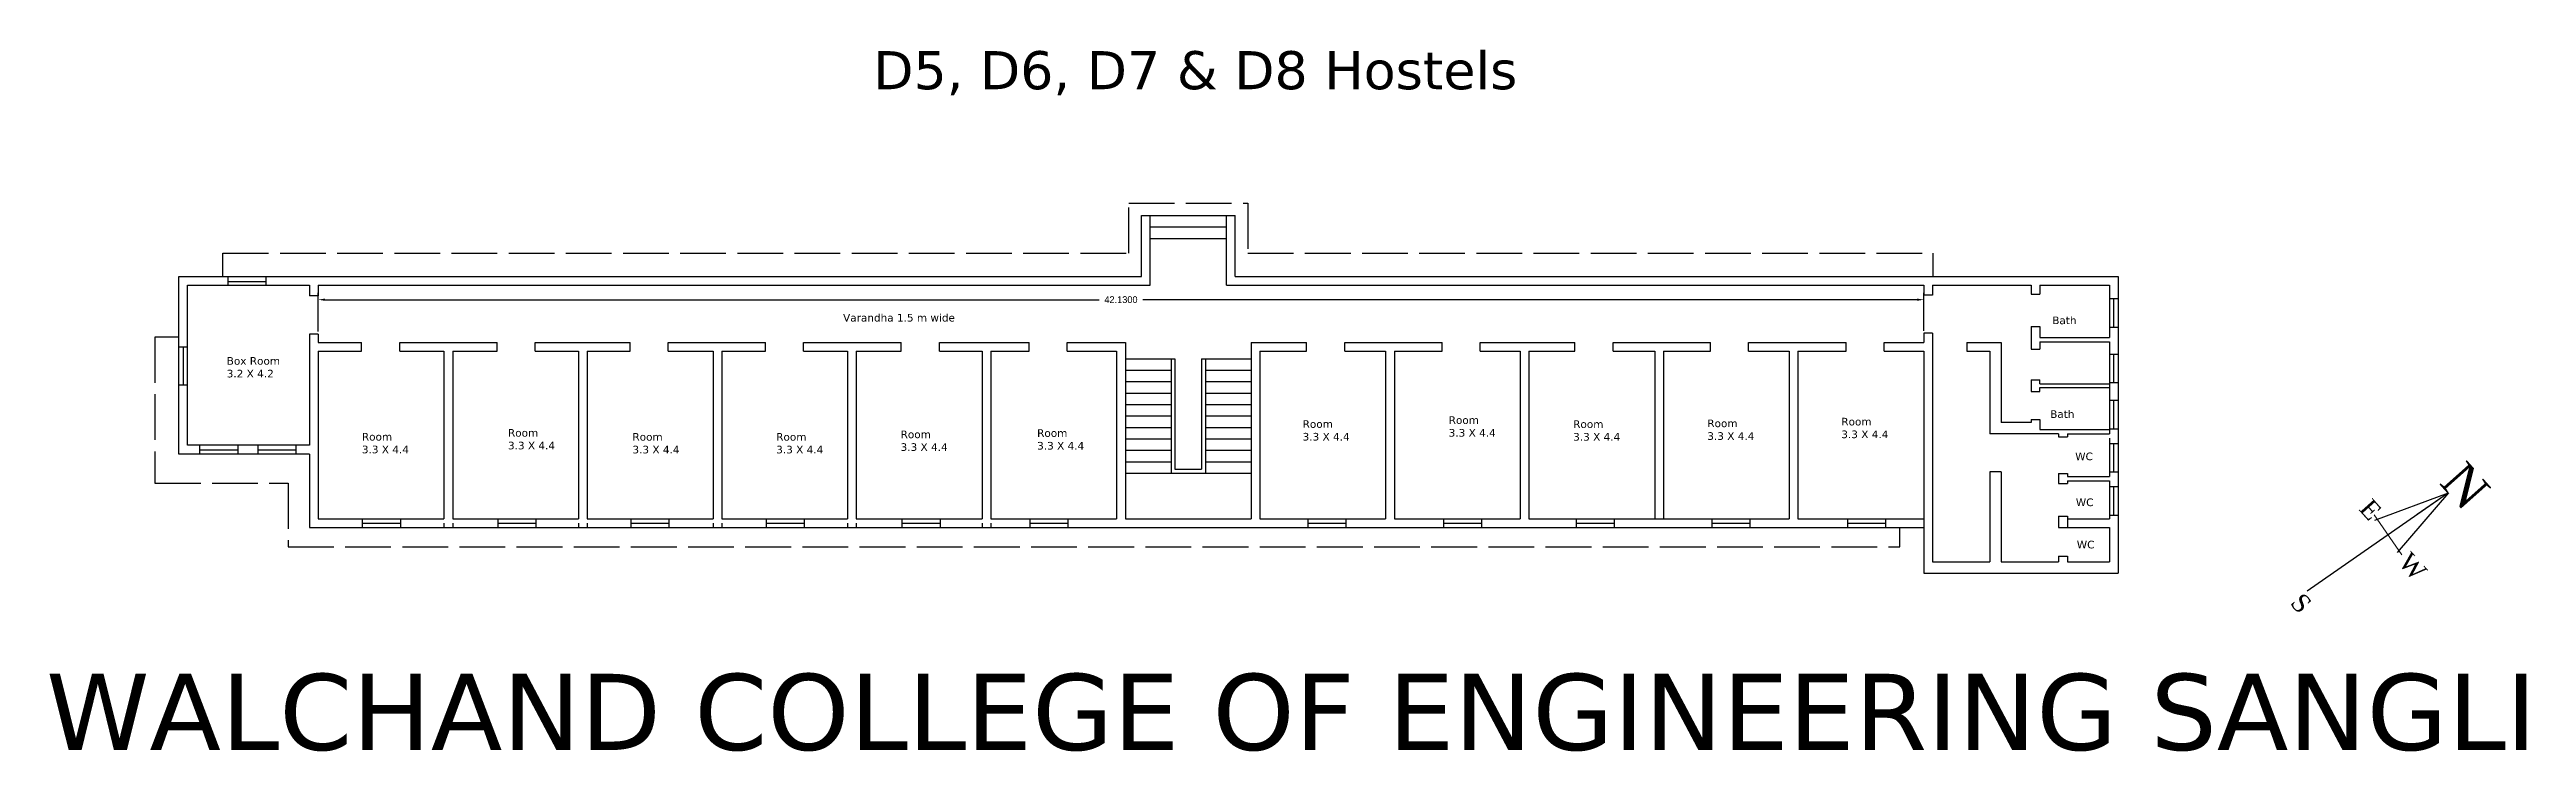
# Model space of a CAD drawing. Header units: inches. Extents: x 2 to 464, y 0 to 170.
# Drawn here: x 96.9 to 161.9, y 22 to 40.4 of the extents above; entities that cross this region are included whole.
import ezdxf

# ---------------------------------------------------------------- set-up
doc = ezdxf.new("R2010")
doc.units = ezdxf.units.IN
doc.header["$MEASUREMENT"] = 0
doc.linetypes.add('ACAD_ISO02W100', pattern=[15, 12, -3])
doc.layers.add('WALL', color=7, linetype='Continuous', lineweight=30)
doc.layers.add('window', color=7, linetype='Continuous', lineweight=13)
doc.styles.add('PRASAD', font='arial.ttf')
doc.styles.get("Standard").update_dxf_attribs({"font": 'GOTHIC.TTF'})
doc.dimstyles.get("Standard").update_dxf_attribs({"dimtxt": 0.18, "dimasz": 0.18, "dimexe": 0.18, "dimexo": 0.0625, "dimgap": 0.09, "dimtad": 0, "dimtih": 1, "dimtoh": 1, "dimdec": 4, "dimzin": 0, "dimdsep": 46, "dimtxsty": 'Standard', "dimcen": 0.09, "dimadec": 0, "dimazin": 0, "dimtfac": 1, "dimtdec": 4, "dimtofl": 0, "dimtmove": 0, "dimatfit": 3, "dimfxl": 1, "dimtolj": 1, "dimtzin": 0, "dimarcsym": 0})

# ---------------------------------------------------------------- blocks, each defined once
blk = doc.blocks.new('*D11')
at = {"color": 0, "lineweight": -2, "transparency": 16777216}
for p, q in [((103.993, 33.002), (103.993, 34.02)), ((104.173, 33.84), (124.488, 33.84)), ((145.943, 33.84), (125.628, 33.84)), ((146.123, 33.024), (146.123, 34.02))]:
    blk.add_line(p, q, dxfattribs=at)
at = {"color": 0, "transparency": 16777216}
for points in [[(104.173, 33.87), (104.173, 33.81), (103.993, 33.84)], [(145.943, 33.87), (145.943, 33.81), (146.123, 33.84)]]:
    blk.add_solid(points, dxfattribs=at)
at = {"layer": 'Defpoints', "color": 0, "transparency": 16777216}
for p in [(103.993, 33.84), (103.993, 32.939), (146.123, 32.962)]:
    blk.add_point(p, dxfattribs=at)
at = {"color": 0, "transparency": 16777216, "insert": (125.058, 33.84), "char_height": 0.18, "attachment_point": 5}
blk.add_mtext('\\A1;42.1300', dxfattribs=at)

msp = doc.modelspace()

# ---------------------------------------------------------------- linework, layer by layer
at = {"linetype": 'ACAD_ISO02W100', "ltscale": 0.1}
for p, q in [((125.26142, 35.06064), (125.26142, 36.3721)), ((125.26142, 36.3721), (128.38517, 36.3721)), ((128.38517, 36.3721), (128.38517, 35.05807)), ((101.49209, 34.4494), (101.49209, 35.06064)), ((101.49209, 35.06064), (125.26142, 35.06064)), ((128.38517, 35.05807), (146.36564, 35.05807)), ((146.36564, 35.05807), (146.36564, 34.43027)), ((99.7101, 32.85729), (99.7101, 29.02581)), ((99.7101, 29.02581), (103.20052, 29.02581)), ((103.20052, 29.02581), (103.20052, 27.35294)), ((103.20052, 27.35294), (145.4969, 27.35294)), ((145.4969, 27.35294), (145.4969, 27.86019))]:
    msp.add_line(p, q, dxfattribs=at)
for p, q in [((125.59719, 36.0484), (128.05719, 36.0484)), ((125.59719, 34.4484), (125.59719, 36.0484)), ((125.82719, 34.2184), (125.82719, 36.0484)), ((125.82719, 35.7484), (127.82719, 35.7484)), ((127.82719, 34.2184), (127.82719, 36.0484)), ((128.05719, 34.4484), (128.05719, 36.0484)), ((125.82719, 35.4484), (127.82719, 35.4484)), ((100.333, 34.4484), (125.59719, 34.4484)), ((100.333, 29.7884), (100.333, 34.4484)), ((101.6292, 34.2184), (101.6292, 34.4484)), ((102.6292, 34.2184), (102.6292, 34.4484)), ((128.05719, 34.4484), (151.223, 34.4484)), ((151.223, 34.4484), (151.223, 26.6584)), ((100.563, 34.2184), (103.763, 34.2184)), ((100.563, 30.0184), (100.563, 34.2184)), ((101.6292, 34.3176), (102.6292, 34.3176)), ((103.763, 34.2184), (103.763, 33.93937)), ((103.993, 33.93937), (103.763, 33.93937)), ((103.993, 34.2184), (125.82719, 34.2184)), ((103.993, 34.2184), (103.993, 33.93937)), ((127.82719, 34.2184), (146.123, 34.2184)), ((146.123, 34.2184), (146.123, 33.96152)), ((146.353, 33.96152), (146.123, 33.96152)), ((146.353, 34.2184), (148.94023, 34.2184)), ((146.353, 34.2184), (146.353, 33.96152)), ((148.94023, 34.2184), (148.94023, 33.9828)), ((148.94023, 33.9828), (149.17023, 33.9828)), ((149.17023, 34.2184), (150.993, 34.2184)), ((149.17023, 34.2184), (149.17023, 33.9828)), ((149.17023, 34.2184), (149.17023, 33.9828)), ((150.993, 34.2184), (150.993, 32.8484)), ((150.993, 33.86787), (151.223, 33.86787)), ((151.11407, 33.11787), (151.11407, 33.86787)), ((100.33863, 32.85729), (99.7101, 32.85729)), ((100.333, 32.60378), (100.563, 32.60378)), ((100.45704, 31.60378), (100.45704, 32.60378)), ((103.763, 32.93937), (103.763, 30.0184)), ((103.993, 32.93937), (103.763, 32.93937)), ((103.993, 32.93937), (103.993, 32.7184)), ((103.993, 32.7184), (105.13268, 32.7184)), ((105.13268, 32.4884), (105.13268, 32.7184)), ((106.13268, 32.7184), (108.68985, 32.7184)), ((106.13268, 32.4884), (106.13268, 32.7184)), ((108.68985, 32.4884), (108.68985, 32.7184)), ((109.68985, 32.7184), (112.17496, 32.7184)), ((109.68985, 32.4884), (109.68985, 32.7184)), ((112.17496, 32.4884), (112.17496, 32.7184)), ((113.17496, 32.7184), (115.73117, 32.7184)), ((113.17496, 32.4884), (113.17496, 32.7184)), ((115.73117, 32.4884), (115.73117, 32.7184)), ((116.73117, 32.7184), (119.29199, 32.7184)), ((116.73117, 32.4884), (116.73117, 32.7184)), ((119.29199, 32.4884), (119.29199, 32.7184)), ((120.29199, 32.7184), (122.64454, 32.7184)), ((120.29199, 32.4884), (120.29199, 32.7184)), ((122.64454, 32.4884), (122.64454, 32.7184)), ((123.64454, 32.7184), (125.173, 32.7184)), ((123.64454, 32.4884), (123.64454, 32.7184)), ((125.173, 32.7184), (125.173, 28.0884)), ((128.473, 32.7184), (129.92865, 32.7184)), ((128.473, 32.7184), (128.473, 28.0884)), ((129.92865, 32.4884), (129.92865, 32.7184)), ((130.92865, 32.7184), (133.48582, 32.7184)), ((130.92865, 32.4884), (130.92865, 32.7184)), ((133.48582, 32.4884), (133.48582, 32.7184)), ((134.48582, 32.7184), (136.97093, 32.7184)), ((134.48582, 32.4884), (134.48582, 32.7184)), ((136.97093, 32.4884), (136.97093, 32.7184)), ((137.97093, 32.7184), (140.52714, 32.7184)), ((137.97093, 32.4884), (137.97093, 32.7184)), ((140.52714, 32.4884), (140.52714, 32.7184)), ((141.52714, 32.7184), (144.08796, 32.7184)), ((141.52714, 32.4884), (141.52714, 32.7184)), ((144.08796, 32.4884), (144.08796, 32.7184)), ((145.08796, 32.7184), (146.123, 32.7184)), ((145.08796, 32.4884), (145.08796, 32.7184)), ((146.123, 32.96152), (146.123, 32.7184)), ((146.353, 32.96152), (146.123, 32.96152)), ((146.353, 32.96152), (146.353, 26.9584)), ((147.253, 32.7184), (147.253, 32.4884)), ((147.253, 32.7184), (148.153, 32.7184)), ((148.153, 32.7184), (148.153, 30.6184)), ((148.94023, 33.1328), (148.94023, 32.54229)), ((148.94023, 33.1328), (149.17023, 33.1328)), ((148.94023, 32.54229), (149.17023, 32.54229)), ((149.17023, 33.1328), (149.17023, 32.8484)), ((149.17023, 33.1328), (149.17023, 32.8484)), ((149.17023, 32.8484), (150.993, 32.8484)), ((149.17023, 32.7334), (150.993, 32.7334)), ((149.17023, 32.7334), (149.17023, 32.54229)), ((149.17023, 32.7334), (149.17023, 32.54229)), ((150.993, 33.11787), (151.223, 33.11787)), ((150.993, 32.7334), (150.993, 31.3184)), ((103.993, 32.4884), (105.13268, 32.4884)), ((103.993, 32.4884), (103.993, 28.0884)), ((106.13268, 32.4884), (107.293, 32.4884)), ((107.293, 32.4884), (107.293, 28.0884)), ((107.523, 32.4884), (108.68985, 32.4884)), ((107.523, 32.4884), (107.523, 28.0884)), ((109.68985, 32.4884), (110.823, 32.4884)), ((110.823, 32.4884), (110.823, 28.0884)), ((111.053, 32.4884), (112.17496, 32.4884)), ((111.053, 32.4884), (111.053, 28.0884)), ((113.17496, 32.4884), (114.353, 32.4884)), ((114.353, 32.4884), (114.353, 28.0884)), ((114.583, 32.4884), (115.73117, 32.4884)), ((114.583, 32.4884), (114.583, 28.0884)), ((116.73117, 32.4884), (117.883, 32.4884)), ((117.883, 32.4884), (117.883, 28.0884)), ((118.113, 32.4884), (119.29199, 32.4884)), ((118.113, 32.4884), (118.113, 28.0884)), ((120.29199, 32.4884), (121.413, 32.4884)), ((121.413, 32.4884), (121.413, 28.0884)), ((121.643, 32.4884), (122.64454, 32.4884)), ((121.643, 32.4884), (121.643, 28.0884)), ((123.64454, 32.4884), (124.943, 32.4884)), ((124.943, 32.4884), (124.943, 28.0884)), ((125.173, 32.2884), (126.473, 32.2884)), ((125.173, 31.9884), (126.373, 31.9884)), ((126.373, 32.2884), (126.373, 29.2884)), ((126.473, 32.2884), (126.473, 29.3884)), ((127.173, 32.2884), (128.473, 32.2884)), ((127.173, 32.2884), (127.173, 29.3884)), ((127.273, 32.2884), (127.273, 29.2884)), ((127.273, 31.9884), (128.473, 31.9884)), ((128.703, 32.4884), (129.92865, 32.4884)), ((128.703, 32.4884), (128.703, 28.0884)), ((130.92865, 32.4884), (132.003, 32.4884)), ((132.003, 32.4884), (132.003, 28.0884)), ((132.233, 32.4884), (133.48582, 32.4884)), ((132.233, 32.4884), (132.233, 28.0884)), ((134.48582, 32.4884), (135.533, 32.4884)), ((135.533, 32.4884), (135.533, 28.0884)), ((135.763, 32.4884), (136.97093, 32.4884)), ((135.763, 32.4884), (135.763, 28.0884)), ((137.97093, 32.4884), (139.063, 32.4884)), ((139.063, 32.4884), (139.063, 28.0884)), ((139.293, 32.4884), (140.52714, 32.4884)), ((139.293, 32.4884), (139.293, 28.0884)), ((141.52714, 32.4884), (142.593, 32.4884)), ((142.593, 32.4884), (142.593, 28.0884)), ((142.823, 32.4884), (144.08796, 32.4884)), ((142.823, 32.4884), (142.823, 28.0884)), ((145.08796, 32.4884), (146.123, 32.4884)), ((146.123, 32.4884), (146.123, 26.6584)), ((147.253, 32.4884), (147.853, 32.4884)), ((147.853, 32.4884), (147.853, 30.6184)), ((150.993, 32.41398), (151.223, 32.41398)), ((151.11407, 31.66398), (151.11407, 32.41398)), ((100.333, 31.60378), (100.563, 31.60378)), ((125.173, 31.6884), (126.373, 31.6884)), ((125.173, 31.3884), (126.373, 31.3884)), ((127.273, 31.6884), (128.473, 31.6884)), ((127.273, 31.3884), (128.473, 31.3884)), ((148.94023, 31.7334), (149.17023, 31.7334)), ((148.94023, 31.7334), (148.94023, 31.4334)), ((148.94023, 31.4334), (149.17023, 31.4334)), ((149.17023, 31.6334), (149.17023, 31.7334)), ((149.17023, 31.6334), (150.993, 31.6334)), ((149.17023, 31.5334), (150.993, 31.5334)), ((149.17023, 31.4334), (149.17023, 31.5334)), ((150.993, 31.66398), (151.223, 31.66398)), ((150.993, 31.3184), (150.993, 30.3184)), ((150.993, 31.20159), (151.223, 31.20159)), ((151.11407, 30.45159), (151.11407, 31.20159)), ((125.173, 31.0884), (126.373, 31.0884)), ((125.173, 30.7884), (126.373, 30.7884)), ((127.273, 31.0884), (128.473, 31.0884)), ((127.273, 30.7884), (128.473, 30.7884)), ((147.853, 30.6184), (147.853, 30.3184)), ((148.94023, 30.6184), (148.153, 30.6184)), ((148.94023, 30.69229), (148.94023, 30.6184)), ((148.94023, 30.69229), (149.17023, 30.69229)), ((148.94023, 30.69229), (149.17023, 30.69229)), ((149.17023, 30.69229), (149.17023, 30.4334)), ((149.17023, 30.69229), (149.17023, 30.4334)), ((103.763, 30.0184), (100.563, 30.0184)), ((100.88971, 29.7884), (100.88971, 30.0184)), ((100.88971, 29.90117), (101.88971, 29.90117)), ((101.88971, 29.7884), (101.88971, 30.0184)), ((102.41515, 29.7884), (102.41515, 30.0184)), ((102.41515, 29.90117), (103.41515, 29.90117)), ((103.41515, 29.7884), (103.41515, 30.0184)), ((125.173, 30.4884), (126.373, 30.4884)), ((125.173, 30.1884), (126.373, 30.1884)), ((127.273, 30.4884), (128.473, 30.4884)), ((127.273, 30.1884), (128.473, 30.1884)), ((149.663, 30.3184), (147.853, 30.3184)), ((149.17023, 30.4334), (150.993, 30.4334)), ((149.663, 30.3184), (149.663, 30.23697)), ((149.663, 30.23697), (149.893, 30.23697)), ((149.893, 30.3184), (150.993, 30.3184)), ((149.893, 30.3184), (150.993, 30.3184)), ((149.893, 30.3184), (149.893, 30.23697)), ((150.993, 30.45159), (151.223, 30.45159)), ((150.993, 30.2034), (150.993, 29.2034)), ((150.993, 30.06964), (151.223, 30.06964)), ((151.11407, 29.31483), (151.11407, 30.06964)), ((103.763, 29.7884), (100.333, 29.7884)), ((103.763, 29.7884), (103.763, 27.8584)), ((125.173, 29.8884), (126.373, 29.8884)), ((125.173, 29.5884), (126.373, 29.5884)), ((125.173, 29.2884), (128.473, 29.2884)), ((126.473, 29.3884), (127.173, 29.3884)), ((127.273, 29.8884), (128.473, 29.8884)), ((127.273, 29.5884), (128.473, 29.5884)), ((147.853, 29.3184), (147.853, 26.9584)), ((148.153, 29.3184), (147.853, 29.3184)), ((148.153, 29.3184), (148.153, 26.9584)), ((149.663, 29.28191), (149.663, 29.01201)), ((149.663, 29.28191), (149.893, 29.28191)), ((149.893, 29.28191), (149.893, 29.2034)), ((150.993, 29.31964), (151.223, 29.31964)), ((149.663, 29.01201), (149.893, 29.01201)), ((149.893, 29.2034), (150.993, 29.2034)), ((149.893, 29.0884), (150.993, 29.0884)), ((149.893, 29.0884), (149.893, 29.01201)), ((150.993, 29.0884), (150.993, 28.0884)), ((150.993, 28.93335), (151.223, 28.93335)), ((151.11407, 28.18335), (151.11407, 28.93335)), ((103.993, 28.0884), (107.293, 28.0884)), ((105.15927, 27.8584), (105.15927, 28.0884)), ((105.15927, 27.97261), (106.15927, 27.97261)), ((106.15927, 27.8584), (106.15927, 28.0884)), ((107.293, 27.97261), (107.293, 27.8584)), ((107.523, 28.0884), (110.823, 28.0884)), ((107.523, 27.97261), (107.523, 27.8584)), ((108.71644, 27.8584), (108.71644, 28.0884)), ((108.71644, 27.97261), (109.71644, 27.97261)), ((109.71644, 27.8584), (109.71644, 28.0884)), ((110.823, 27.97261), (110.823, 27.8584)), ((111.053, 28.0884), (114.353, 28.0884)), ((111.053, 27.97261), (111.053, 27.8584)), ((112.20155, 27.8584), (112.20155, 28.0884)), ((112.20155, 27.97261), (113.20155, 27.97261)), ((113.20155, 27.8584), (113.20155, 28.0884)), ((114.353, 27.97261), (114.353, 27.8584)), ((114.583, 28.0884), (117.883, 28.0884)), ((114.583, 27.97261), (114.583, 27.8584)), ((115.75776, 27.8584), (115.75776, 28.0884)), ((115.75776, 27.97261), (116.75776, 27.97261)), ((116.75776, 27.8584), (116.75776, 28.0884)), ((117.883, 27.97261), (117.883, 27.8584)), ((118.113, 28.0884), (121.413, 28.0884)), ((118.113, 27.97261), (118.113, 27.8584)), ((119.31858, 27.8584), (119.31858, 28.0884)), ((119.31858, 27.97261), (120.31858, 27.97261)), ((120.31858, 27.8584), (120.31858, 28.0884)), ((121.413, 27.97261), (121.413, 27.8584)), ((121.643, 28.0884), (124.943, 28.0884)), ((121.643, 27.97261), (121.643, 27.8584)), ((122.67113, 27.8584), (122.67113, 28.0884)), ((122.67113, 27.97261), (123.67113, 27.97261)), ((123.67113, 27.8584), (123.67113, 28.0884)), ((125.173, 28.0884), (128.473, 28.0884)), ((128.703, 28.0884), (132.003, 28.0884)), ((129.96851, 27.8584), (129.96851, 28.0884)), ((129.96851, 27.97261), (130.96851, 27.97261)), ((130.96851, 27.8584), (130.96851, 28.0884)), ((132.233, 28.0884), (135.533, 28.0884)), ((133.52568, 27.8584), (133.52568, 28.0884)), ((133.52568, 27.97261), (134.52568, 27.97261)), ((134.52568, 27.8584), (134.52568, 28.0884)), ((135.763, 28.0884), (142.593, 28.0884)), ((137.0108, 27.8584), (137.0108, 28.0884)), ((137.0108, 27.97261), (138.0108, 27.97261)), ((138.0108, 27.8584), (138.0108, 28.0884)), ((140.56701, 27.8584), (140.56701, 28.0884)), ((140.56701, 27.97261), (141.56701, 27.97261)), ((141.56701, 27.8584), (141.56701, 28.0884)), ((142.823, 28.0884), (146.123, 28.0884)), ((144.12782, 27.8584), (144.12782, 28.0884)), ((144.12782, 27.97261), (145.12782, 27.97261)), ((145.12782, 27.8584), (145.12782, 28.0884)), ((149.663, 28.16201), (149.663, 27.8584)), ((149.663, 28.16201), (149.893, 28.16201)), ((149.893, 28.16201), (149.893, 27.8584)), ((149.893, 28.0884), (150.993, 28.0884)), ((150.993, 28.18335), (151.223, 28.18335)), ((103.763, 27.8584), (146.123, 27.8584)), ((149.663, 27.8584), (150.993, 27.8584)), ((150.993, 27.8584), (150.993, 26.9584)), ((146.123, 26.6584), (151.223, 26.6584)), ((146.353, 26.9584), (147.853, 26.9584)), ((146.353, 26.9584), (147.853, 26.9584)), ((148.153, 26.9584), (149.663, 26.9584)), ((148.153, 26.9584), (149.663, 26.9584)), ((149.663, 27.1084), (149.663, 26.9584)), ((149.663, 27.1084), (149.893, 27.1084)), ((149.893, 27.1084), (149.893, 26.9584)), ((149.893, 26.9584), (150.993, 26.9584)), ((149.893, 26.9584), (150.993, 26.9584))]:
    msp.add_line(p, q)
at = {"layer": 'window'}
msp.add_line((158.6723, 27.14476), (157.94305, 28.19243), dxfattribs=at)

# ---------------------------------------------------------------- texts
at = {"attachment_point": 7}
for s, insert, char_height, width in [('{\\fVerdana|b0|i0|c0|p34;D5, D6, D7 & D8 Hostels}', (118.55692, 39.20463), 1, 19.9748311), ('{\\fVerdana|b0|i0|c0|p34;Varandha 1.5 m wide}', (117.76536, 33.26294), 0.2, 4.3106434), ('{\\fVerdana|b0|i0|c0|p34;Bath}', (149.49448, 33.19368), 0.2, 2.8617712), ('{\\fVerdana|b0|i0|c0|p34;Box Room\\P3.2 X 4.2}', (101.59244, 31.79631), 0.2, 2.8617712), ('{\\fVerdana|b0|i0|c0|p34;Room\\P3.3 X 4.4}', (129.82404, 30.13936), 0.2, 2.8617712), ('{\\fVerdana|b0|i0|c0|p34;Room\\P3.3 X 4.4}', (133.6572, 30.24192), 0.2, 6.969666), ('{\\fVerdana|b0|i0|c0|p34;Room\\P3.3 X 4.4}', (136.92373, 30.13663), 0.2, 2.8617712), ('{\\fVerdana|b0|i0|c0|p34;Room\\P3.3 X 4.4}', (140.44343, 30.15703), 0.2, 2.8617712), ('{\\fVerdana|b0|i0|c0|p34;Room\\P3.3 X 4.4}', (143.95989, 30.20205), 0.2, 2.8617712), ('{\\fVerdana|b0|i0|c0|p34;Bath}', (149.44046, 30.73277), 0.2, 2.8617712), ('{\\fVerdana|b0|i0|c0|p34;Room\\P3.3 X 4.4}', (105.1389, 29.80501), 0.2, 2.8617712), ('{\\fVerdana|b0|i0|c0|p34;Room\\P3.3 X 4.4}', (108.97207, 29.90757), 0.2, 6.969666), ('{\\fVerdana|b0|i0|c0|p34;Room\\P3.3 X 4.4}', (112.23859, 29.80228), 0.2, 2.8617712), ('{\\fVerdana|b0|i0|c0|p34;Room\\P3.3 X 4.4}', (116.0109, 29.80228), 0.2, 2.8617712), ('{\\fVerdana|b0|i0|c0|p34;Room\\P3.3 X 4.4}', (119.27475, 29.8677), 0.2, 2.8617712), ('{\\fVerdana|b0|i0|c0|p34;Room\\P3.3 X 4.4}', (122.85772, 29.90238), 0.2, 2.8617712), ('{\\fVerdana|b0|i0|c0|p34;WC}', (150.09724, 29.62289), 0.2, 2.8617712), ('{\\fVerdana|b0|i0|c0|p34;WC}', (150.11341, 28.41836), 0.2, 2.8617712), ('{\\fVerdana|b0|i0|c0|p34;WC }', (150.13898, 27.30868), 0.2, 2.8617712), ('{\\fVerdana|b0|i0|c0|p34;WALCHAND COLLEGE OF ENGINEERING SANGLI}', (96.85193, 21.98176), 2, 174.942963)]:
    msp.add_mtext(s, dxfattribs=dict(at, insert=insert, char_height=char_height, width=width))
at = {"layer": 'WALL', "insert": (155.70939, 25.86069), "char_height": 0.4786827, "width": 1.2082117, "attachment_point": 7, "rotation": 311.7128705, "style": 'PRASAD'}
msp.add_mtext('{\\fTimes New Roman|b0|i0|c0|p18;S}', dxfattribs=at)
at = {"layer": 'window', "attachment_point": 7, "rotation": 311.7128705, "style": 'PRASAD'}
for s, insert, char_height, width in [('{\\fTimes New Roman|b0|i0|c0|p18;N}', (159.62823, 29.02365), 0.9573654, 2.4164234), ('{\\fTimes New Roman|b0|i0|c0|p18;E}', (157.52262, 28.33417), 0.4786827, 1.2082117), ('{\\fTimes New Roman|b0|i0|c0|p18;W}', (158.53784, 26.92509), 0.4786827, 1.2082117)]:
    msp.add_mtext(s, dxfattribs=dict(at, insert=insert, char_height=char_height, width=width))

# ---------------------------------------------------------------- dimensions: what is measured, and where the dimension line sits
dim = msp.add_linear_dim(base=(103.993, 33.83999), p1=(146.123, 32.96152), p2=(103.993, 32.93937), dimstyle='Standard')
dim.commit()
dim.dimension.update_dxf_attribs({"geometry": '*D11', "text_midpoint": (125.058, 33.83999), "dimtype": 160})

# ---------------------------------------------------------------- leaders
at = {"layer": 'window'}
msp.add_leader([(159.89373, 28.77261), (156.18487, 26.19097)], dimstyle='Standard', override={"dimasz": 2, "dimgap": 1, "dimtad": 0, "dimldrblk": 'Open30'}, dxfattribs=at)

doc.saveas('drawing.dxf')
